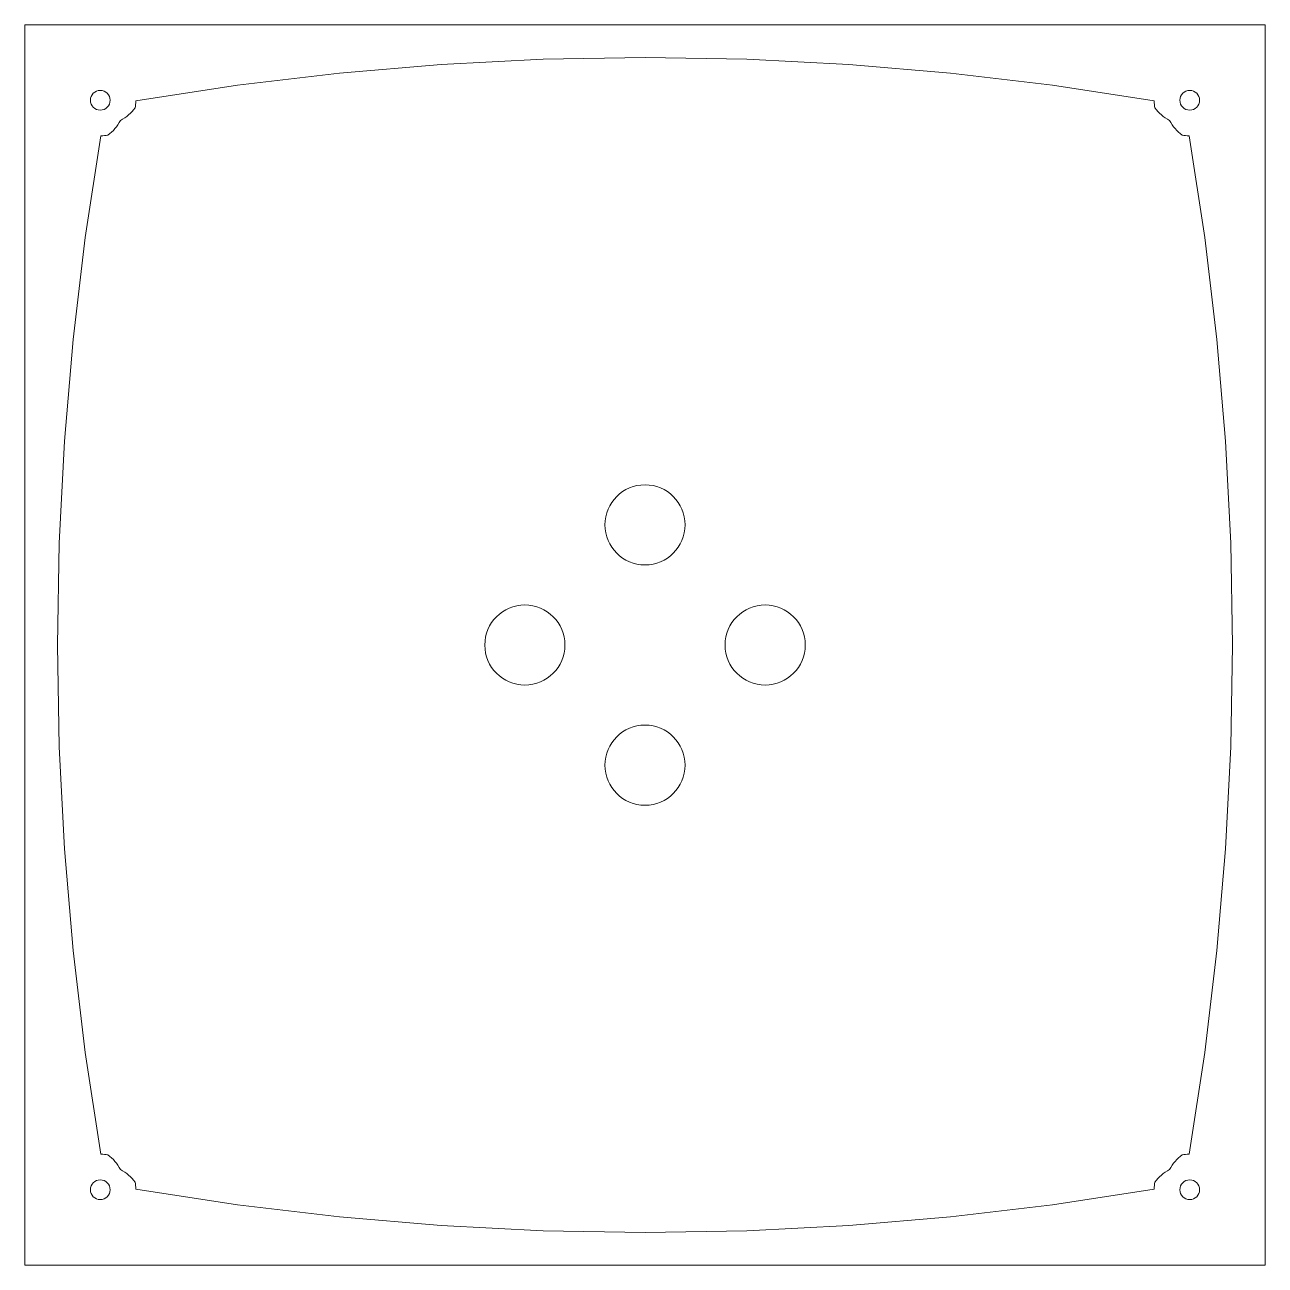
# Model space of a CAD drawing. Header units: millimetres. Extents: x 293 to 526, y 502 to 735.
import ezdxf

# ---------------------------------------------------------------- set-up
doc = ezdxf.new("R2010")
doc.units = ezdxf.units.MM

msp = doc.modelspace()

# ---------------------------------------------------------------- linework, layer by layer
at = {"color": 7, "linetype": 'Continuous', "lineweight": 18}
for p, q in [((293.46, 734.7), (293.46, 502.42)), ((293.46, 734.7), (525.74, 734.7)), ((525.74, 734.7), (525.74, 502.42)), ((293.46, 502.42), (525.74, 502.42))]:
    msp.add_line(p, q, dxfattribs=at)
at = {"color": 7, "linetype": 'Continuous', "lineweight": 18, "flags": 128}
for points in [[(314.24, 720.44), (333.31, 723.37), (352.39, 725.65), (371.46, 727.28), (390.53, 728.26), (409.6, 728.59), (428.67, 728.26), (447.74, 727.28), (466.81, 725.65), (485.88, 723.37), (504.95, 720.44)], [(307.72, 523.21), (304.79, 542.28), (302.51, 561.35), (300.88, 580.42), (299.9, 599.49), (299.57, 618.56), (299.9, 637.63), (300.88, 656.7), (302.51, 675.77), (304.79, 694.84), (307.72, 713.92)], [(511.47, 713.92), (514.41, 694.84), (516.69, 675.77), (518.32, 656.7), (519.3, 637.63), (519.62, 618.56), (519.3, 599.49), (518.32, 580.42), (516.69, 561.35), (514.41, 542.28), (511.47, 523.21)], [(314.24, 516.69), (333.31, 513.75), (352.39, 511.47), (371.46, 509.84), (390.53, 508.86), (409.6, 508.54), (428.67, 508.86), (447.74, 509.84), (466.81, 511.47), (485.88, 513.75), (504.95, 516.69)]]:
    msp.add_lwpolyline(points, dxfattribs=at)
at = {"color": 7, "linetype": 'Continuous', "lineweight": 18}
for centre, radius in [((307.6, 720.56), 1.85), ((511.6, 720.56), 1.85), ((409.6, 641.06), 7.5), ((387.1, 618.56), 7.5), ((432.1, 618.56), 7.5), ((409.6, 596.06), 7.5), ((307.6, 516.56), 1.85), ((511.6, 516.56), 1.85)]:
    msp.add_circle(centre, radius, dxfattribs=at)
for centre, start, end in [((307.72, 720.44), 348.6215, 0), ((511.47, 720.44), 180, 191.3752), ((307.72, 720.44), 270, 281.3697), ((511.47, 720.44), 258.6365, 270), ((307.72, 516.69), 78.6405, 90), ((511.47, 516.69), 90, 101.3533), ((307.72, 516.69), 0, 11.3596), ((511.47, 516.69), 168.6433, 180)]:
    msp.add_arc(centre, 6.52, start, end, dxfattribs=at)
at = {"color": 5, "linetype": 'Continuous', "lineweight": 0}
for points in [[(311.37, 716.79), (312.49, 717.37), (313.41, 718.16), (314.12, 719.15)], [(505.08, 719.15), (505.79, 718.16), (506.71, 717.37), (507.83, 716.79)], [(309.01, 714.04), (310, 714.75), (310.79, 715.67), (311.37, 716.79)], [(507.83, 716.79), (508.41, 715.67), (509.2, 714.75), (510.19, 714.04)], [(311.37, 520.33), (310.79, 521.45), (310, 522.37), (309.01, 523.08)], [(510.19, 523.08), (509.2, 522.37), (508.41, 521.45), (507.83, 520.33)], [(314.12, 517.97), (313.41, 518.96), (312.49, 519.75), (311.37, 520.33)], [(507.83, 520.33), (506.71, 519.75), (505.79, 518.96), (505.08, 517.97)]]:
    msp.add_open_spline(points, degree=3, dxfattribs=at)

doc.saveas('drawing.dxf')
